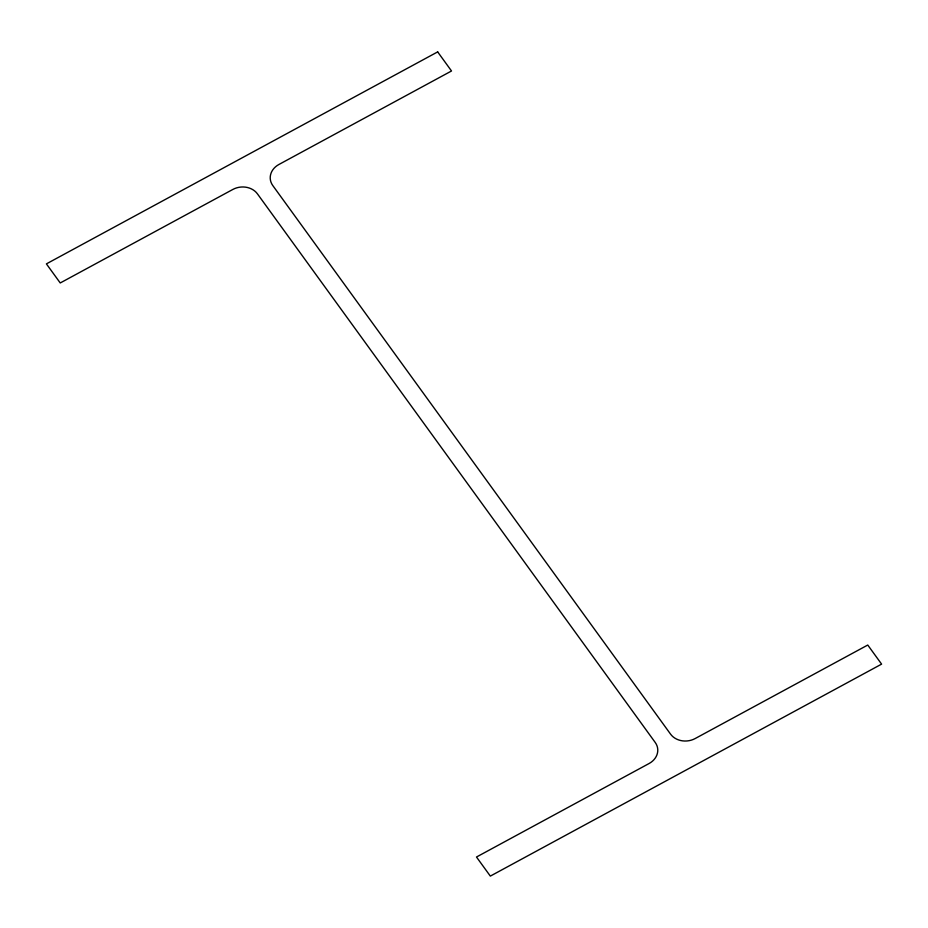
<?xml version="1.0" encoding="UTF-8"?>
<svg xmlns="http://www.w3.org/2000/svg" width="928" height="928" viewBox="0 0 928 928"><rect width="100%" height="100%" fill="white"/><g stroke="black" fill="none" stroke-linecap="round" stroke-linejoin="round"><path stroke-width="1.39" d="M437.668 51.898L46.4 263.877L60.239 282.959L232.858 189.44A17.934 15.161 -6.4 0 1 257.427 193.848L655.226 742.47A17.934 15.161 -6.4 0 1 649.113 763.5L476.493 857.02L490.332 876.102L881.6 664.123L867.761 645.041L695.142 738.56A17.934 15.161 -6.4 0 1 670.573 734.152L272.774 185.53A17.934 15.161 -6.4 0 1 278.887 164.5L451.507 70.98L437.668 51.898"/></g></svg>
